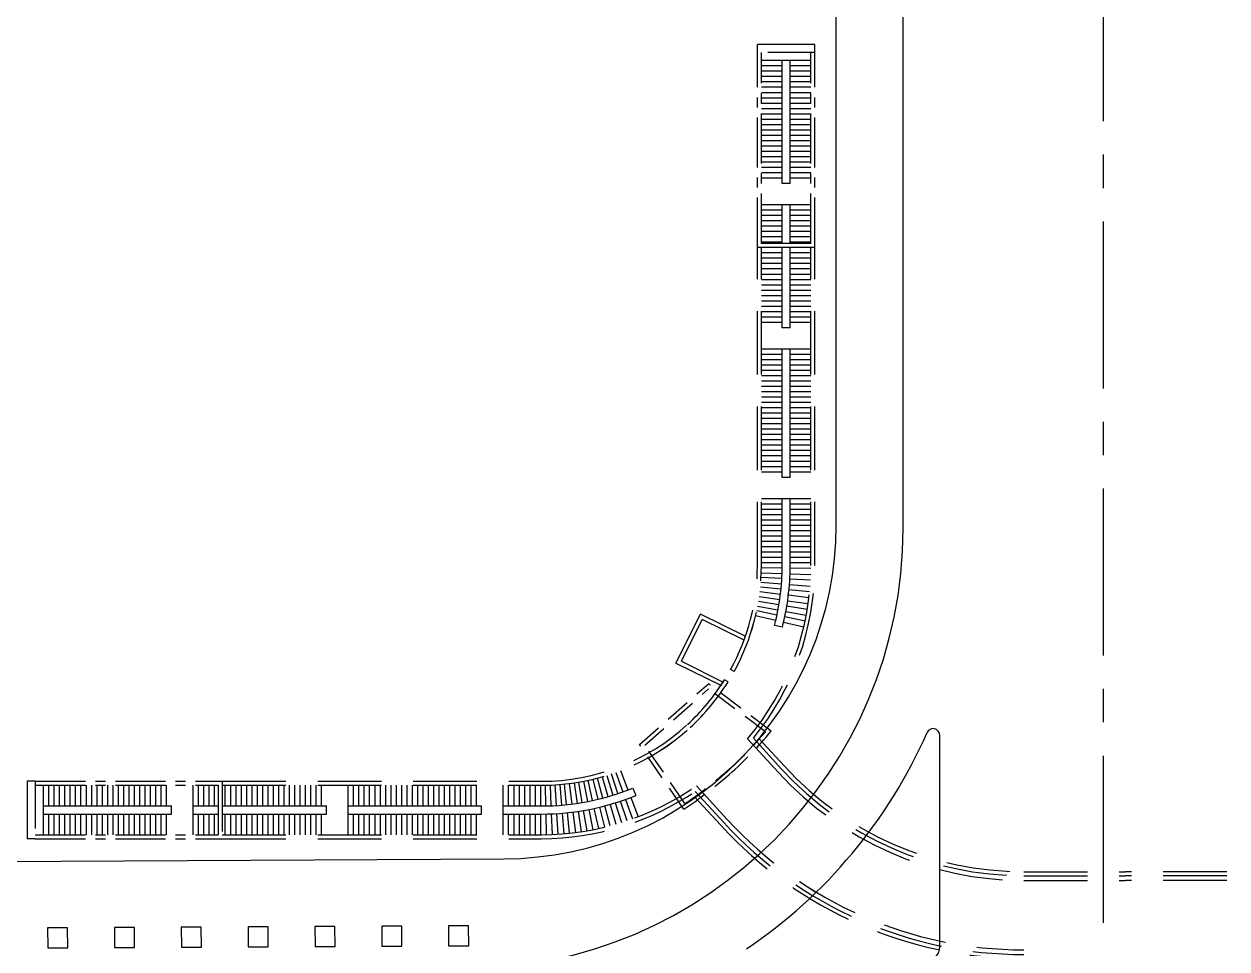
# Model space of a CAD drawing. Extents: x 113363 to 119694, y 18926 to 19620.
# Drawn here: x 119419.2 to 119509.2, y 19311.4 to 19380.6 of the extents above; entities that cross this region are included whole.
import ezdxf

# ---------------------------------------------------------------- set-up
doc = ezdxf.new("R2010")
doc.units = 0
for name, pattern in [('CENTER', [2, 1.25, -0.25, 0.25, -0.25]), ('CONTINOUS', [0]), ('HIDDEN', [9.525, 6.35, -3.175])]:
    doc.linetypes.add(name, pattern=pattern)
for name, color, linetype in [('AXIS', 2, 'Continuous'), ('人行道', 1, 'Continuous'), ('地下通道', 6, 'Continuous'), ('树池绿化', 3, 'Continuous'), ('立道牙', 5, 'Continuous')]:
    doc.layers.add(name, color=color, linetype=linetype)

# ---------------------------------------------------------------- blocks, each defined once
blk = doc.blocks.new('11')
at = {"layer": '树池绿化', "linetype": 'CONTINOUS'}
blk.add_lwpolyline([(0, 0), (1.5, 0), (1.5, 1.5), (0, 1.5)], close=True, dxfattribs=at)

msp = doc.modelspace()

# ---------------------------------------------------------------- linework, layer by layer
at = {"layer": 'AXIS', "color": 211, "linetype": 'CENTER', "ltscale": 10}
msp.add_line((119500, 19293.35), (119500, 19447.338), dxfattribs=at)
at = {"layer": '人行道'}
msp.add_line((119480, 19343.126), (119480, 19447.338), dxfattribs=at)
at = {"layer": '人行道', "ltscale": 10}
msp.add_line((119068.103, 19316.195), (119455.125, 19318.126), dxfattribs=at)
at = {"layer": '人行道'}
msp.add_arc((119455, 19343.126), 25, 270.28596, 0, dxfattribs=at)
at = {"layer": '地下通道', "linetype": 'Continuous', "ltscale": 0.0045}
for p, q in [((119478.402, 19379.087), (119474.102, 19379.087)), ((119474.102, 19378.487), (119474.102, 19379.087)), ((119478.402, 19378.487), (119478.402, 19379.087)), ((119478.102, 19377.887), (119474.402, 19377.887)), ((119475.952, 19377.487), (119474.402, 19377.487)), ((119478.102, 19377.487), (119476.552, 19377.487)), ((119475.952, 19377.087), (119474.402, 19377.087)), ((119475.952, 19376.687), (119474.402, 19376.687)), ((119478.102, 19377.087), (119476.552, 19377.087)), ((119478.102, 19376.687), (119476.552, 19376.687)), ((119475.952, 19376.287), (119474.402, 19376.287)), ((119475.952, 19375.887), (119474.402, 19375.887)), ((119478.102, 19376.287), (119476.552, 19376.287)), ((119478.102, 19375.887), (119476.552, 19375.887)), ((119475.952, 19375.487), (119474.402, 19375.487)), ((119475.952, 19375.087), (119474.402, 19375.087)), ((119478.102, 19375.487), (119476.552, 19375.487)), ((119478.102, 19375.087), (119476.552, 19375.087)), ((119475.952, 19374.687), (119474.402, 19374.687)), ((119475.952, 19374.287), (119474.402, 19374.287)), ((119475.952, 19373.887), (119474.402, 19373.887)), ((119478.102, 19374.687), (119476.552, 19374.687)), ((119478.102, 19374.287), (119476.552, 19374.287)), ((119478.102, 19373.887), (119476.552, 19373.887)), ((119475.952, 19373.487), (119474.402, 19373.487)), ((119475.952, 19373.087), (119474.402, 19373.087)), ((119478.102, 19373.487), (119476.552, 19373.487)), ((119478.102, 19373.087), (119476.552, 19373.087)), ((119475.952, 19372.687), (119474.402, 19372.687)), ((119475.952, 19372.287), (119474.402, 19372.287)), ((119478.102, 19372.687), (119476.552, 19372.687)), ((119478.102, 19372.287), (119476.552, 19372.287)), ((119475.952, 19371.887), (119474.402, 19371.887)), ((119475.952, 19371.487), (119474.402, 19371.487)), ((119478.102, 19371.887), (119476.552, 19371.887)), ((119478.102, 19371.487), (119476.552, 19371.487)), ((119475.952, 19371.087), (119474.402, 19371.087)), ((119475.952, 19370.687), (119474.402, 19370.687)), ((119475.952, 19370.287), (119474.402, 19370.287)), ((119478.102, 19371.087), (119476.552, 19371.087)), ((119478.102, 19370.687), (119476.552, 19370.687)), ((119478.102, 19370.287), (119476.552, 19370.287)), ((119475.952, 19369.887), (119474.402, 19369.887)), ((119475.952, 19369.487), (119474.402, 19369.487)), ((119478.102, 19369.887), (119476.552, 19369.887)), ((119478.102, 19369.487), (119476.552, 19369.487)), ((119475.952, 19369.087), (119474.402, 19369.087)), ((119476.552, 19368.687), (119475.952, 19368.687)), ((119478.102, 19369.087), (119476.552, 19369.087)), ((119478.102, 19367.087), (119474.402, 19367.087)), ((119475.952, 19366.687), (119474.402, 19366.687)), ((119478.102, 19366.687), (119476.552, 19366.687)), ((119475.952, 19366.287), (119474.402, 19366.287)), ((119475.952, 19365.887), (119474.402, 19365.887)), ((119478.102, 19366.287), (119476.552, 19366.287)), ((119478.102, 19365.887), (119476.552, 19365.887)), ((119475.952, 19365.487), (119474.402, 19365.487)), ((119475.952, 19365.087), (119474.402, 19365.087)), ((119478.102, 19365.487), (119476.552, 19365.487)), ((119478.102, 19365.087), (119476.552, 19365.087)), ((119475.952, 19364.687), (119474.402, 19364.687)), ((119475.952, 19364.287), (119474.402, 19364.287)), ((119478.102, 19364.687), (119476.552, 19364.687)), ((119478.102, 19364.287), (119476.552, 19364.287)), ((119420.063, 19323.935), (119419.463, 19323.935)), ((119419.463, 19323.935), (119419.463, 19319.635)), ((119420.663, 19323.635), (119420.663, 19321.485)), ((119421.063, 19323.635), (119421.063, 19322.085)), ((119421.463, 19323.635), (119421.463, 19322.085)), ((119421.863, 19323.635), (119421.863, 19322.085)), ((119422.263, 19323.635), (119422.263, 19322.085)), ((119422.663, 19323.635), (119422.663, 19322.085)), ((119423.063, 19323.635), (119423.063, 19322.085)), ((119423.463, 19323.635), (119423.463, 19322.085)), ((119423.863, 19323.635), (119423.863, 19322.085)), ((119424.263, 19323.635), (119424.263, 19322.085)), ((119424.663, 19323.635), (119424.663, 19322.085)), ((119425.063, 19323.635), (119425.063, 19322.085)), ((119425.463, 19323.635), (119425.463, 19322.085)), ((119425.863, 19323.635), (119425.863, 19322.085)), ((119426.263, 19323.635), (119426.263, 19322.085)), ((119426.663, 19323.635), (119426.663, 19322.085)), ((119427.063, 19323.635), (119427.063, 19322.085)), ((119427.463, 19323.635), (119427.463, 19322.085)), ((119427.863, 19323.635), (119427.863, 19322.085)), ((119428.263, 19323.635), (119428.263, 19322.085)), ((119428.663, 19323.635), (119428.663, 19322.085)), ((119429.063, 19323.635), (119429.063, 19322.085)), ((119429.463, 19323.635), (119429.463, 19322.085)), ((119429.863, 19323.635), (119429.863, 19322.085)), ((119431.863, 19323.635), (119431.863, 19322.085)), ((119432.263, 19323.635), (119432.263, 19322.085)), ((119432.663, 19323.635), (119432.663, 19322.085)), ((119433.063, 19323.635), (119433.063, 19322.085)), ((119433.463, 19323.635), (119433.463, 19322.085)), ((119420.663, 19322.085), (119430.263, 19322.085)), ((119430.263, 19321.485), (119430.263, 19322.085)), ((119431.863, 19322.085), (119433.763, 19322.085)), ((119431.863, 19322.085), (119431.863, 19319.935)), ((119420.663, 19321.485), (119420.663, 19319.935)), ((119420.663, 19321.485), (119430.263, 19321.485)), ((119421.063, 19321.485), (119421.063, 19319.935)), ((119421.463, 19321.485), (119421.463, 19319.935)), ((119421.863, 19321.485), (119421.863, 19319.935)), ((119422.263, 19321.485), (119422.263, 19319.935)), ((119422.663, 19321.485), (119422.663, 19319.935)), ((119423.063, 19321.485), (119423.063, 19319.935)), ((119423.463, 19321.485), (119423.463, 19319.935)), ((119423.863, 19321.485), (119423.863, 19319.935)), ((119424.263, 19321.485), (119424.263, 19319.935)), ((119424.663, 19321.485), (119424.663, 19319.935)), ((119425.063, 19321.485), (119425.063, 19319.935)), ((119425.463, 19321.485), (119425.463, 19319.935)), ((119425.863, 19321.485), (119425.863, 19319.935)), ((119426.263, 19321.485), (119426.263, 19319.935)), ((119426.663, 19321.485), (119426.663, 19319.935)), ((119427.063, 19321.485), (119427.063, 19319.935)), ((119427.463, 19321.485), (119427.463, 19319.935)), ((119427.863, 19321.485), (119427.863, 19319.935)), ((119428.263, 19321.485), (119428.263, 19319.935)), ((119428.663, 19321.485), (119428.663, 19319.935)), ((119429.063, 19321.485), (119429.063, 19319.935)), ((119429.463, 19321.485), (119429.463, 19319.935)), ((119429.863, 19321.485), (119429.863, 19319.935)), ((119429.863, 19321.485), (119429.863, 19319.935)), ((119431.863, 19321.485), (119433.763, 19321.485)), ((119432.263, 19321.485), (119432.263, 19319.935)), ((119432.663, 19321.485), (119432.663, 19319.935)), ((119433.063, 19321.485), (119433.063, 19319.935)), ((119433.463, 19321.485), (119433.463, 19319.935)), ((119420.063, 19319.635), (119419.463, 19319.635))]:
    msp.add_line(p, q, dxfattribs=at)
at = {"layer": '地下通道', "linetype": 'HIDDEN', "ltscale": 0.555}
for p, q in [((119478.402, 19378.487), (119474.102, 19378.487)), ((119420.063, 19323.935), (119420.063, 19319.635))]:
    msp.add_line(p, q, dxfattribs=at)
at = {"layer": '地下通道', "linetype": 'CENTER', "ltscale": 3}
for p, q in [((119474.102, 19363.887), (119474.102, 19378.487)), ((119474.402, 19364.187), (119474.402, 19378.487)), ((119478.102, 19364.187), (119478.102, 19378.487)), ((119478.402, 19363.887), (119478.402, 19378.487)), ((119420.063, 19323.935), (119434.063, 19323.935)), ((119420.063, 19323.635), (119433.763, 19323.635)), ((119433.763, 19323.635), (119433.763, 19319.935)), ((119434.063, 19323.935), (119434.063, 19319.635)), ((119420.063, 19319.935), (119433.763, 19319.935)), ((119420.063, 19319.635), (119434.063, 19319.635))]:
    msp.add_line(p, q, dxfattribs=at)
at = {"layer": '地下通道'}
for p, q in [((119478.102, 19364.187), (119474.402, 19364.187)), ((119478.402, 19363.887), (119474.102, 19363.887))]:
    msp.add_line(p, q, dxfattribs=at)
at = {"layer": '地下通道', "linetype": 'HIDDEN', "ltscale": 0.75}
for p, q in [((119474.102, 19340.09), (119474.102, 19363.887)), ((119474.402, 19340.09), (119474.402, 19363.887)), ((119478.102, 19340.09), (119478.102, 19363.887)), ((119478.402, 19340.09), (119478.402, 19363.887)), ((119468.008, 19332.788), (119469.836, 19336.456)), ((119468.411, 19332.923), (119469.97, 19336.054)), ((119473.235, 19334.762), (119469.836, 19336.456)), ((119473.101, 19334.494), (119469.97, 19336.054)), ((119468.008, 19332.788), (119471.408, 19331.095)), ((119468.411, 19332.923), (119471.541, 19331.363)), ((119472.358, 19332.149), (119472.096, 19332.293)), ((119471.902, 19331.372), (119471.648, 19331.531)), ((119473.366, 19327.111), (119475.676, 19324.591)), ((119473.796, 19327.16), (119475.934, 19324.827)), ((119474.192, 19327.173), (119476.155, 19325.03)), ((119434.063, 19323.935), (119457.947, 19323.935)), ((119434.063, 19323.635), (119457.947, 19323.635)), ((119469.533, 19323.598), (119471.842, 19321.078)), ((119469.4, 19322.781), (119471.363, 19320.639)), ((119469.447, 19323.174), (119471.584, 19320.841)), ((119434.063, 19319.935), (119457.947, 19319.935)), ((119434.063, 19319.635), (119457.947, 19319.635)), ((119494.034, 19317.163), (119501.634, 19317.163)), ((119509.234, 19317.163), (119501.634, 19317.163)), ((119494.034, 19316.863), (119501.634, 19316.863)), ((119494.034, 19316.513), (119501.634, 19316.513)), ((119509.234, 19316.863), (119501.634, 19316.863)), ((119509.234, 19316.513), (119501.634, 19316.513))]:
    msp.add_line(p, q, dxfattribs=at)
at = {"layer": '地下通道', "ltscale": 0.0045}
for p, q in [((119475.952, 19363.487), (119474.402, 19363.487)), ((119475.952, 19363.087), (119474.402, 19363.087)), ((119478.102, 19363.487), (119476.552, 19363.487)), ((119478.102, 19363.087), (119476.552, 19363.087)), ((119475.952, 19362.687), (119474.402, 19362.687)), ((119475.952, 19362.287), (119474.402, 19362.287)), ((119478.102, 19362.687), (119476.552, 19362.687)), ((119478.102, 19362.287), (119476.552, 19362.287)), ((119475.952, 19361.887), (119474.402, 19361.887)), ((119475.952, 19361.487), (119474.402, 19361.487)), ((119478.102, 19361.887), (119476.552, 19361.887)), ((119478.102, 19361.487), (119476.552, 19361.487)), ((119475.952, 19361.087), (119474.402, 19361.087)), ((119475.952, 19360.687), (119474.402, 19360.687)), ((119478.102, 19361.087), (119476.552, 19361.087)), ((119478.102, 19360.687), (119476.552, 19360.687)), ((119475.952, 19360.287), (119474.402, 19360.287)), ((119475.952, 19359.887), (119474.402, 19359.887)), ((119475.952, 19359.487), (119474.402, 19359.487)), ((119478.102, 19360.287), (119476.552, 19360.287)), ((119478.102, 19359.887), (119476.552, 19359.887)), ((119478.102, 19359.487), (119476.552, 19359.487)), ((119475.952, 19359.087), (119474.402, 19359.087)), ((119475.952, 19358.687), (119474.402, 19358.687)), ((119478.102, 19359.087), (119476.552, 19359.087)), ((119478.102, 19358.687), (119476.552, 19358.687)), ((119475.952, 19358.287), (119474.402, 19358.287)), ((119476.552, 19357.887), (119475.952, 19357.887)), ((119478.102, 19358.287), (119476.552, 19358.287)), ((119475.952, 19356.287), (119474.402, 19356.287)), ((119478.102, 19356.287), (119474.402, 19356.287)), ((119475.952, 19355.887), (119474.402, 19355.887)), ((119478.102, 19355.887), (119476.552, 19355.887)), ((119475.952, 19355.487), (119474.402, 19355.487)), ((119475.952, 19355.087), (119474.402, 19355.087)), ((119478.102, 19355.487), (119476.552, 19355.487)), ((119478.102, 19355.087), (119476.552, 19355.087)), ((119475.952, 19354.687), (119474.402, 19354.687)), ((119475.952, 19354.287), (119474.402, 19354.287)), ((119478.102, 19354.687), (119476.552, 19354.687)), ((119478.102, 19354.287), (119476.552, 19354.287)), ((119475.952, 19353.887), (119474.402, 19353.887)), ((119475.952, 19353.487), (119474.402, 19353.487)), ((119478.102, 19353.887), (119476.552, 19353.887)), ((119478.102, 19353.487), (119476.552, 19353.487)), ((119475.952, 19353.087), (119474.402, 19353.087)), ((119475.952, 19352.687), (119474.402, 19352.687)), ((119475.952, 19352.287), (119474.402, 19352.287)), ((119478.102, 19353.087), (119476.552, 19353.087)), ((119478.102, 19352.687), (119476.552, 19352.687)), ((119478.102, 19352.287), (119476.552, 19352.287)), ((119475.952, 19351.887), (119474.402, 19351.887)), ((119475.952, 19351.487), (119474.402, 19351.487)), ((119478.102, 19351.887), (119476.552, 19351.887)), ((119478.102, 19351.487), (119476.552, 19351.487)), ((119475.952, 19351.087), (119474.402, 19351.087)), ((119475.952, 19350.687), (119474.402, 19350.687)), ((119478.102, 19351.087), (119476.552, 19351.087)), ((119478.102, 19350.687), (119476.552, 19350.687)), ((119475.952, 19350.287), (119474.402, 19350.287)), ((119475.952, 19349.887), (119474.402, 19349.887)), ((119478.102, 19350.287), (119476.552, 19350.287)), ((119478.102, 19349.887), (119476.552, 19349.887)), ((119475.952, 19349.487), (119474.402, 19349.487)), ((119475.952, 19349.087), (119474.402, 19349.087)), ((119475.952, 19348.687), (119474.402, 19348.687)), ((119478.102, 19349.487), (119476.552, 19349.487)), ((119478.102, 19349.087), (119476.552, 19349.087)), ((119478.102, 19348.687), (119476.552, 19348.687)), ((119475.952, 19348.287), (119474.402, 19348.287)), ((119475.952, 19347.887), (119474.402, 19347.887)), ((119478.102, 19348.287), (119476.552, 19348.287)), ((119478.102, 19347.887), (119476.552, 19347.887)), ((119475.952, 19347.487), (119474.402, 19347.487)), ((119475.952, 19347.087), (119474.402, 19347.087)), ((119478.102, 19347.487), (119476.552, 19347.487)), ((119478.102, 19347.087), (119476.552, 19347.087)), ((119476.552, 19346.687), (119475.952, 19346.687)), ((119475.952, 19345.087), (119474.402, 19345.087)), ((119478.102, 19345.087), (119474.402, 19345.087)), ((119475.952, 19345.087), (119474.402, 19345.087)), ((119475.952, 19340.09), (119475.952, 19345.087)), ((119476.552, 19340.09), (119476.552, 19345.087)), ((119475.952, 19344.687), (119474.402, 19344.687)), ((119475.952, 19344.287), (119474.402, 19344.287)), ((119478.102, 19344.687), (119476.552, 19344.687)), ((119478.102, 19344.287), (119476.552, 19344.287)), ((119475.952, 19343.887), (119474.402, 19343.887)), ((119475.952, 19343.487), (119474.402, 19343.487)), ((119478.102, 19343.887), (119476.552, 19343.887)), ((119478.102, 19343.487), (119476.552, 19343.487)), ((119475.952, 19343.087), (119474.402, 19343.087)), ((119475.952, 19342.687), (119474.402, 19342.687)), ((119478.102, 19343.087), (119476.552, 19343.087)), ((119478.102, 19342.687), (119476.552, 19342.687)), ((119475.952, 19342.287), (119474.402, 19342.287)), ((119475.952, 19341.887), (119474.402, 19341.887)), ((119475.952, 19341.487), (119474.402, 19341.487)), ((119478.102, 19342.287), (119476.552, 19342.287)), ((119478.102, 19341.887), (119476.552, 19341.887)), ((119478.102, 19341.487), (119476.552, 19341.487)), ((119475.952, 19341.087), (119474.402, 19341.087)), ((119475.952, 19340.687), (119474.402, 19340.687)), ((119478.102, 19341.087), (119476.552, 19341.087)), ((119478.102, 19340.687), (119476.552, 19340.687)), ((119475.951, 19339.89), (119474.401, 19339.907)), ((119475.952, 19340.287), (119474.402, 19340.287)), ((119478.1, 19339.866), (119476.55, 19339.884)), ((119478.102, 19340.287), (119476.552, 19340.287)), ((119474.353, 19338.83), (119475.899, 19338.711)), ((119475.925, 19339.104), (119474.377, 19339.189)), ((119474.393, 19339.548), (119475.942, 19339.497)), ((119478.071, 19338.986), (119476.524, 19339.071)), ((119476.542, 19339.477), (119478.091, 19339.426)), ((119475.821, 19337.928), (119474.283, 19338.114)), ((119475.864, 19338.319), (119474.322, 19338.472)), ((119477.956, 19337.67), (119476.417, 19337.856)), ((119478.004, 19338.108), (119476.461, 19338.26)), ((119476.497, 19338.665), (119478.042, 19338.547)), ((119474.118, 19337.048), (119475.641, 19336.762)), ((119475.71, 19337.149), (119474.181, 19337.403)), ((119474.235, 19337.758), (119475.77, 19337.538)), ((119477.831, 19336.798), (119476.302, 19337.051)), ((119476.364, 19337.453), (119477.898, 19337.233)), ((119473.97, 19336.345), (119475.479, 19335.992)), ((119475.564, 19336.376), (119474.048, 19336.696)), ((119477.668, 19335.933), (119476.151, 19336.252)), ((119476.231, 19336.651), (119477.754, 19336.365)), ((119475.966, 19335.461), (119475.385, 19335.61)), ((119476.063, 19335.855), (119477.573, 19335.503)), ((119462.83, 19324.377), (119463.291, 19322.897)), ((119463.665, 19323.017), (119463.173, 19324.487)), ((119463.512, 19324.605), (119464.037, 19323.146)), ((119463.849, 19324.73), (119464.405, 19323.284)), ((119434.263, 19323.635), (119434.263, 19322.085)), ((119434.663, 19323.635), (119434.663, 19322.085)), ((119435.063, 19323.635), (119435.063, 19322.085)), ((119435.463, 19323.635), (119435.463, 19322.085)), ((119435.863, 19323.635), (119435.863, 19322.085)), ((119436.263, 19323.635), (119436.263, 19322.085)), ((119436.663, 19323.635), (119436.663, 19322.085)), ((119437.063, 19323.635), (119437.063, 19322.085)), ((119437.463, 19323.635), (119437.463, 19322.085)), ((119437.863, 19323.635), (119437.863, 19322.085)), ((119438.263, 19323.635), (119438.263, 19322.085)), ((119438.663, 19323.635), (119438.663, 19322.085)), ((119439.063, 19323.635), (119439.063, 19322.085)), ((119439.463, 19323.635), (119439.463, 19322.085)), ((119439.863, 19323.635), (119439.863, 19322.085)), ((119440.263, 19323.635), (119440.263, 19322.085)), ((119440.663, 19323.635), (119440.663, 19322.085)), ((119441.063, 19323.635), (119441.063, 19322.085)), ((119441.463, 19323.635), (119441.463, 19322.085)), ((119443.463, 19323.635), (119443.463, 19322.085)), ((119443.463, 19323.635), (119443.463, 19321.485)), ((119443.463, 19323.635), (119443.463, 19322.085)), ((119443.863, 19323.635), (119443.863, 19322.085)), ((119444.263, 19323.635), (119444.263, 19322.085)), ((119444.663, 19323.635), (119444.663, 19322.085)), ((119445.063, 19323.635), (119445.063, 19322.085)), ((119445.463, 19323.635), (119445.463, 19322.085)), ((119445.863, 19323.635), (119445.863, 19322.085)), ((119446.263, 19323.635), (119446.263, 19322.085)), ((119446.663, 19323.635), (119446.663, 19322.085)), ((119447.063, 19323.635), (119447.063, 19322.085)), ((119447.463, 19323.635), (119447.463, 19322.085)), ((119447.863, 19323.635), (119447.863, 19322.085)), ((119448.263, 19323.635), (119448.263, 19322.085)), ((119448.663, 19323.635), (119448.663, 19322.085)), ((119449.063, 19323.635), (119449.063, 19322.085)), ((119449.463, 19323.635), (119449.463, 19322.085)), ((119449.863, 19323.635), (119449.863, 19322.085)), ((119450.263, 19323.635), (119450.263, 19322.085)), ((119450.663, 19323.635), (119450.663, 19322.085)), ((119451.063, 19323.635), (119451.063, 19322.085)), ((119451.463, 19323.635), (119451.463, 19322.085)), ((119451.863, 19323.635), (119451.863, 19322.085)), ((119452.263, 19323.635), (119452.263, 19322.085)), ((119452.663, 19323.635), (119452.663, 19322.085)), ((119453.063, 19323.635), (119453.063, 19322.085)), ((119455.063, 19323.635), (119455.063, 19322.085)), ((119455.063, 19323.635), (119455.063, 19322.085)), ((119455.063, 19323.635), (119455.063, 19321.485)), ((119455.063, 19323.635), (119455.063, 19322.085)), ((119455.463, 19323.635), (119455.463, 19322.085)), ((119455.863, 19323.635), (119455.863, 19322.085)), ((119456.263, 19323.635), (119456.263, 19322.085)), ((119456.663, 19323.635), (119456.663, 19322.085)), ((119457.063, 19323.635), (119457.063, 19322.085)), ((119457.463, 19323.635), (119457.463, 19322.085)), ((119457.863, 19323.635), (119457.863, 19322.085)), ((119458.231, 19323.638), (119458.257, 19322.088)), ((119458.59, 19323.648), (119458.651, 19322.099)), ((119458.949, 19323.666), (119459.044, 19322.119)), ((119459.308, 19323.692), (119459.436, 19322.147)), ((119459.828, 19322.184), (119459.666, 19323.725)), ((119460.023, 19323.767), (119460.219, 19322.229)), ((119460.379, 19323.816), (119460.608, 19322.283)), ((119460.997, 19322.345), (119460.734, 19323.873)), ((119461.088, 19323.938), (119461.384, 19322.416)), ((119461.769, 19322.496), (119461.44, 19324.01)), ((119461.791, 19324.091), (119462.153, 19322.583)), ((119462.534, 19322.68), (119462.139, 19324.178)), ((119462.486, 19324.274), (119462.914, 19322.784)), ((119464.24, 19322.582), (119464.764, 19321.123)), ((119464.621, 19322.724), (119465.177, 19321.277)), ((119464.777, 19323.431), (119464.992, 19322.871)), ((119434.063, 19322.085), (119441.863, 19322.085)), ((119441.863, 19321.485), (119441.863, 19322.085)), ((119443.463, 19322.085), (119453.463, 19322.085)), ((119453.463, 19321.485), (119453.463, 19322.085)), ((119455.063, 19322.085), (119457.863, 19322.085)), ((119460.697, 19321.69), (119460.926, 19320.157)), ((119461.361, 19320.227), (119461.098, 19321.754)), ((119461.498, 19321.827), (119461.794, 19320.306)), ((119462.226, 19320.395), (119461.897, 19321.909)), ((119462.293, 19322), (119462.655, 19320.493)), ((119463.082, 19320.6), (119462.687, 19322.099)), ((119463.079, 19322.207), (119463.507, 19320.717)), ((119463.469, 19322.324), (119463.929, 19320.843)), ((119464.348, 19320.979), (119463.856, 19322.449)), ((119434.063, 19321.485), (119441.863, 19321.485)), ((119434.263, 19321.485), (119434.263, 19319.935)), ((119434.663, 19321.485), (119434.663, 19319.935)), ((119435.063, 19321.485), (119435.063, 19319.935)), ((119435.463, 19321.485), (119435.463, 19319.935)), ((119435.863, 19321.485), (119435.863, 19319.935)), ((119436.263, 19321.485), (119436.263, 19319.935)), ((119436.663, 19321.485), (119436.663, 19319.935)), ((119437.063, 19321.485), (119437.063, 19319.935)), ((119437.463, 19321.485), (119437.463, 19319.935)), ((119437.863, 19321.485), (119437.863, 19319.935)), ((119438.263, 19321.485), (119438.263, 19319.935)), ((119438.663, 19321.485), (119438.663, 19319.935)), ((119439.063, 19321.485), (119439.063, 19319.935)), ((119439.463, 19321.485), (119439.463, 19319.935)), ((119439.863, 19321.485), (119439.863, 19319.935)), ((119440.263, 19321.485), (119440.263, 19319.935)), ((119440.663, 19321.485), (119440.663, 19319.935)), ((119441.063, 19321.485), (119441.063, 19319.935)), ((119441.463, 19321.485), (119441.463, 19319.935)), ((119441.463, 19321.485), (119441.463, 19319.935)), ((119443.463, 19321.485), (119453.463, 19321.485)), ((119443.463, 19321.485), (119443.463, 19319.935)), ((119443.863, 19321.485), (119443.863, 19319.935)), ((119444.263, 19321.485), (119444.263, 19319.935)), ((119444.663, 19321.485), (119444.663, 19319.935)), ((119445.063, 19321.485), (119445.063, 19319.935)), ((119445.463, 19321.485), (119445.463, 19319.935)), ((119445.863, 19321.485), (119445.863, 19319.935)), ((119446.263, 19321.485), (119446.263, 19319.935)), ((119446.663, 19321.485), (119446.663, 19319.935)), ((119447.063, 19321.485), (119447.063, 19319.935)), ((119447.463, 19321.485), (119447.463, 19319.935)), ((119447.863, 19321.485), (119447.863, 19319.935)), ((119448.263, 19321.485), (119448.263, 19319.935)), ((119448.663, 19321.485), (119448.663, 19319.935)), ((119449.063, 19321.485), (119449.063, 19319.935)), ((119449.463, 19321.485), (119449.463, 19319.935)), ((119449.863, 19321.485), (119449.863, 19319.935)), ((119450.263, 19321.485), (119450.263, 19319.935)), ((119450.663, 19321.485), (119450.663, 19319.935)), ((119451.063, 19321.485), (119451.063, 19319.935)), ((119451.463, 19321.485), (119451.463, 19319.935)), ((119451.863, 19321.485), (119451.863, 19319.935)), ((119452.263, 19321.485), (119452.263, 19319.935)), ((119452.663, 19321.485), (119452.663, 19319.935)), ((119453.063, 19321.485), (119453.063, 19319.935)), ((119453.063, 19321.485), (119453.063, 19319.935)), ((119455.063, 19321.485), (119455.063, 19319.935)), ((119455.063, 19321.485), (119457.863, 19321.485)), ((119455.463, 19321.485), (119455.463, 19319.935)), ((119455.863, 19321.485), (119455.863, 19319.935)), ((119456.263, 19321.485), (119456.263, 19319.935)), ((119456.663, 19321.485), (119456.663, 19319.935)), ((119457.063, 19321.485), (119457.063, 19319.935)), ((119457.463, 19321.485), (119457.463, 19319.935)), ((119457.863, 19321.485), (119457.863, 19319.935)), ((119458.268, 19321.488), (119458.295, 19319.938)), ((119458.674, 19321.499), (119458.735, 19319.951)), ((119459.08, 19321.52), (119459.175, 19319.973)), ((119459.486, 19321.549), (119459.614, 19320.004)), ((119460.052, 19320.046), (119459.891, 19321.587)), ((119460.294, 19321.634), (119460.49, 19320.096))]:
    msp.add_line(p, q, dxfattribs=at)
at = {"layer": '地下通道', "linetype": 'HIDDEN', "ltscale": 0.3}
for p, q in [((119465.284, 19326.679), (119470.43, 19331.241)), ((119465.681, 19326.631), (119470.446, 19330.854)), ((119475.136, 19327.697), (119470.43, 19331.241)), ((119474.705, 19327.646), (119470.446, 19330.854)), ((119468.604, 19321.846), (119465.284, 19326.679)), ((119468.682, 19322.262), (119465.681, 19326.631))]:
    msp.add_line(p, q, dxfattribs=at)
at = {"layer": '地下通道', "linetype": 'Continuous', "ltscale": 0.0045}
for points in [[(119474.102, 19378.487), (119474.102, 19379.087)], [(119478.402, 19379.087), (119474.102, 19379.087)], [(119478.402, 19378.487), (119478.402, 19379.087)], [(119478.102, 19377.887), (119474.402, 19377.887)], [(119475.952, 19377.487), (119474.402, 19377.487)], [(119475.952, 19368.687), (119475.952, 19377.887)], [(119475.952, 19368.687), (119475.952, 19377.887)], [(119476.552, 19368.687), (119476.552, 19377.887)], [(119476.552, 19368.687), (119476.552, 19377.887)], [(119478.102, 19377.487), (119476.552, 19377.487)], [(119475.952, 19377.087), (119474.402, 19377.087)], [(119475.952, 19376.687), (119474.402, 19376.687)], [(119478.102, 19377.087), (119476.552, 19377.087)], [(119478.102, 19376.687), (119476.552, 19376.687)], [(119475.952, 19376.287), (119474.402, 19376.287)], [(119475.952, 19375.887), (119474.402, 19375.887)], [(119478.102, 19376.287), (119476.552, 19376.287)], [(119478.102, 19375.887), (119476.552, 19375.887)], [(119475.952, 19375.487), (119474.402, 19375.487)], [(119475.952, 19375.087), (119474.402, 19375.087)], [(119478.102, 19375.487), (119476.552, 19375.487)], [(119478.102, 19375.087), (119476.552, 19375.087)], [(119475.952, 19374.687), (119474.402, 19374.687)], [(119475.952, 19374.287), (119474.402, 19374.287)], [(119475.952, 19373.887), (119474.402, 19373.887)], [(119478.102, 19374.687), (119476.552, 19374.687)], [(119478.102, 19374.287), (119476.552, 19374.287)], [(119478.102, 19373.887), (119476.552, 19373.887)], [(119475.952, 19373.487), (119474.402, 19373.487)], [(119475.952, 19373.087), (119474.402, 19373.087)], [(119478.102, 19373.487), (119476.552, 19373.487)], [(119478.102, 19373.087), (119476.552, 19373.087)], [(119475.952, 19372.687), (119474.402, 19372.687)], [(119475.952, 19372.287), (119474.402, 19372.287)], [(119478.102, 19372.687), (119476.552, 19372.687)], [(119478.102, 19372.287), (119476.552, 19372.287)], [(119475.952, 19371.887), (119474.402, 19371.887)], [(119475.952, 19371.487), (119474.402, 19371.487)], [(119478.102, 19371.887), (119476.552, 19371.887)], [(119478.102, 19371.487), (119476.552, 19371.487)], [(119475.952, 19371.087), (119474.402, 19371.087)], [(119475.952, 19370.687), (119474.402, 19370.687)], [(119475.952, 19370.287), (119474.402, 19370.287)], [(119478.102, 19371.087), (119476.552, 19371.087)], [(119478.102, 19370.687), (119476.552, 19370.687)], [(119478.102, 19370.287), (119476.552, 19370.287)], [(119475.952, 19369.887), (119474.402, 19369.887)], [(119475.952, 19369.487), (119474.402, 19369.487)], [(119478.102, 19369.887), (119476.552, 19369.887)], [(119478.102, 19369.487), (119476.552, 19369.487)], [(119475.952, 19369.087), (119474.402, 19369.087)], [(119476.552, 19368.687), (119475.952, 19368.687)], [(119478.102, 19369.087), (119476.552, 19369.087)], [(119478.102, 19367.087), (119474.402, 19367.087)], [(119475.952, 19366.687), (119474.402, 19366.687)], [(119475.952, 19364.187), (119475.952, 19367.087)], [(119475.952, 19364.187), (119475.952, 19367.087)], [(119476.552, 19364.187), (119476.552, 19367.087)], [(119476.552, 19364.187), (119476.552, 19367.087)], [(119478.102, 19366.687), (119476.552, 19366.687)], [(119475.952, 19366.287), (119474.402, 19366.287)], [(119475.952, 19365.887), (119474.402, 19365.887)], [(119478.102, 19366.287), (119476.552, 19366.287)], [(119478.102, 19365.887), (119476.552, 19365.887)], [(119475.952, 19365.487), (119474.402, 19365.487)], [(119475.952, 19365.087), (119474.402, 19365.087)], [(119478.102, 19365.487), (119476.552, 19365.487)], [(119478.102, 19365.087), (119476.552, 19365.087)], [(119475.952, 19364.687), (119474.402, 19364.687)], [(119475.952, 19364.287), (119474.402, 19364.287)], [(119478.102, 19364.687), (119476.552, 19364.687)], [(119478.102, 19364.287), (119476.552, 19364.287)], [(119419.463, 19323.935), (119419.463, 19319.635)], [(119420.063, 19323.935), (119419.463, 19323.935)], [(119420.663, 19323.635), (119420.663, 19321.485)], [(119421.063, 19323.635), (119421.063, 19322.085)], [(119421.463, 19323.635), (119421.463, 19322.085)], [(119421.863, 19323.635), (119421.863, 19322.085)], [(119422.263, 19323.635), (119422.263, 19322.085)], [(119422.663, 19323.635), (119422.663, 19322.085)], [(119423.063, 19323.635), (119423.063, 19322.085)], [(119423.463, 19323.635), (119423.463, 19322.085)], [(119423.863, 19323.635), (119423.863, 19322.085)], [(119424.263, 19323.635), (119424.263, 19322.085)], [(119424.663, 19323.635), (119424.663, 19322.085)], [(119425.063, 19323.635), (119425.063, 19322.085)], [(119425.463, 19323.635), (119425.463, 19322.085)], [(119425.863, 19323.635), (119425.863, 19322.085)], [(119426.263, 19323.635), (119426.263, 19322.085)], [(119426.663, 19323.635), (119426.663, 19322.085)], [(119427.063, 19323.635), (119427.063, 19322.085)], [(119427.463, 19323.635), (119427.463, 19322.085)], [(119427.863, 19323.635), (119427.863, 19322.085)], [(119428.263, 19323.635), (119428.263, 19322.085)], [(119428.663, 19323.635), (119428.663, 19322.085)], [(119429.063, 19323.635), (119429.063, 19322.085)], [(119429.463, 19323.635), (119429.463, 19322.085)], [(119429.863, 19323.635), (119429.863, 19322.085)], [(119431.863, 19323.635), (119431.863, 19322.085)], [(119432.263, 19323.635), (119432.263, 19322.085)], [(119432.663, 19323.635), (119432.663, 19322.085)], [(119433.063, 19323.635), (119433.063, 19322.085)], [(119433.463, 19323.635), (119433.463, 19322.085)], [(119420.663, 19322.085), (119430.263, 19322.085)], [(119430.263, 19321.485), (119430.263, 19322.085)], [(119431.863, 19322.085), (119431.863, 19319.935)], [(119431.863, 19322.085), (119433.763, 19322.085)], [(119420.663, 19321.485), (119430.263, 19321.485)], [(119420.663, 19321.485), (119420.663, 19319.935)], [(119421.063, 19321.485), (119421.063, 19319.935)], [(119421.463, 19321.485), (119421.463, 19319.935)], [(119421.863, 19321.485), (119421.863, 19319.935)], [(119422.263, 19321.485), (119422.263, 19319.935)], [(119422.663, 19321.485), (119422.663, 19319.935)], [(119423.063, 19321.485), (119423.063, 19319.935)], [(119423.463, 19321.485), (119423.463, 19319.935)], [(119423.863, 19321.485), (119423.863, 19319.935)], [(119424.263, 19321.485), (119424.263, 19319.935)], [(119424.663, 19321.485), (119424.663, 19319.935)], [(119425.063, 19321.485), (119425.063, 19319.935)], [(119425.463, 19321.485), (119425.463, 19319.935)], [(119425.863, 19321.485), (119425.863, 19319.935)], [(119426.263, 19321.485), (119426.263, 19319.935)], [(119426.663, 19321.485), (119426.663, 19319.935)], [(119427.063, 19321.485), (119427.063, 19319.935)], [(119427.463, 19321.485), (119427.463, 19319.935)], [(119427.863, 19321.485), (119427.863, 19319.935)], [(119428.263, 19321.485), (119428.263, 19319.935)], [(119428.663, 19321.485), (119428.663, 19319.935)], [(119429.063, 19321.485), (119429.063, 19319.935)], [(119429.463, 19321.485), (119429.463, 19319.935)], [(119429.863, 19321.485), (119429.863, 19319.935)], [(119429.863, 19321.485), (119429.863, 19319.935)], [(119431.863, 19321.485), (119433.763, 19321.485)], [(119432.263, 19321.485), (119432.263, 19319.935)], [(119432.663, 19321.485), (119432.663, 19319.935)], [(119433.063, 19321.485), (119433.063, 19319.935)], [(119433.463, 19321.485), (119433.463, 19319.935)], [(119420.063, 19319.635), (119419.463, 19319.635)]]:
    msp.add_lwpolyline(points, dxfattribs=at)
at = {"layer": '地下通道', "linetype": 'CENTER', "ltscale": 3}
for points in [[(119474.102, 19363.887), (119474.102, 19378.487)], [(119474.402, 19364.187), (119474.402, 19378.487)], [(119478.102, 19364.187), (119478.102, 19378.487)], [(119478.402, 19363.887), (119478.402, 19378.487)], [(119420.063, 19323.935), (119434.063, 19323.935)], [(119420.063, 19323.635), (119433.763, 19323.635)], [(119433.763, 19323.635), (119433.763, 19319.935)], [(119434.063, 19323.935), (119434.063, 19319.635)], [(119420.063, 19319.935), (119433.763, 19319.935)], [(119420.063, 19319.635), (119434.063, 19319.635)]]:
    msp.add_lwpolyline(points, dxfattribs=at)
at = {"layer": '地下通道', "linetype": 'HIDDEN', "ltscale": 0.555}
for points in [[(119478.402, 19378.487), (119474.102, 19378.487)], [(119420.063, 19323.935), (119420.063, 19319.635)]]:
    msp.add_lwpolyline(points, dxfattribs=at)
at = {"layer": '地下通道'}
for points in [[(119478.102, 19364.187), (119474.402, 19364.187)], [(119478.402, 19363.887), (119474.102, 19363.887)]]:
    msp.add_lwpolyline(points, dxfattribs=at)
at = {"layer": '地下通道', "linetype": 'HIDDEN', "ltscale": 0.75}
for points in [[(119474.102, 19340.09), (119474.102, 19363.887)], [(119474.402, 19340.09), (119474.402, 19363.887)], [(119478.102, 19340.09), (119478.102, 19363.887)], [(119478.402, 19340.09), (119478.402, 19363.887)], [(119468.008, 19332.788), (119469.836, 19336.456)], [(119468.411, 19332.923), (119469.97, 19336.054)], [(119473.235, 19334.762), (119469.836, 19336.456)], [(119473.101, 19334.494), (119469.97, 19336.054)], [(119468.008, 19332.788), (119471.408, 19331.095)], [(119468.411, 19332.923), (119471.541, 19331.363)], [(119472.358, 19332.149), (119472.096, 19332.293)], [(119471.902, 19331.372), (119471.648, 19331.531)], [(119473.366, 19327.111), (119475.676, 19324.591)], [(119473.796, 19327.16), (119475.934, 19324.827)], [(119474.192, 19327.173), (119476.155, 19325.03)], [(119434.063, 19323.935), (119457.947, 19323.935)], [(119434.063, 19323.635), (119457.947, 19323.635)], [(119469.533, 19323.598), (119471.842, 19321.078)], [(119469.4, 19322.781), (119471.363, 19320.639)], [(119469.447, 19323.174), (119471.584, 19320.841)], [(119434.063, 19319.935), (119457.947, 19319.935)], [(119434.063, 19319.635), (119457.947, 19319.635)], [(119494.034, 19317.163), (119501.634, 19317.163)], [(119509.234, 19317.163), (119501.634, 19317.163)], [(119494.034, 19316.863), (119501.634, 19316.863)], [(119494.034, 19316.513), (119501.634, 19316.513)], [(119509.234, 19316.863), (119501.634, 19316.863)], [(119509.234, 19316.513), (119501.634, 19316.513)]]:
    msp.add_lwpolyline(points, dxfattribs=at)
at = {"layer": '地下通道', "ltscale": 0.0045}
for points in [[(119475.952, 19363.487), (119474.402, 19363.487)], [(119475.952, 19363.087), (119474.402, 19363.087)], [(119475.952, 19357.887), (119475.952, 19363.887)], [(119475.952, 19357.887), (119475.952, 19363.887)], [(119476.552, 19357.887), (119476.552, 19363.887)], [(119476.552, 19357.887), (119476.552, 19363.887)], [(119478.102, 19363.487), (119476.552, 19363.487)], [(119478.102, 19363.087), (119476.552, 19363.087)], [(119475.952, 19362.687), (119474.402, 19362.687)], [(119475.952, 19362.287), (119474.402, 19362.287)], [(119478.102, 19362.687), (119476.552, 19362.687)], [(119478.102, 19362.287), (119476.552, 19362.287)], [(119475.952, 19361.887), (119474.402, 19361.887)], [(119475.952, 19361.487), (119474.402, 19361.487)], [(119478.102, 19361.887), (119476.552, 19361.887)], [(119478.102, 19361.487), (119476.552, 19361.487)], [(119475.952, 19361.087), (119474.402, 19361.087)], [(119475.952, 19360.687), (119474.402, 19360.687)], [(119478.102, 19361.087), (119476.552, 19361.087)], [(119478.102, 19360.687), (119476.552, 19360.687)], [(119475.952, 19360.287), (119474.402, 19360.287)], [(119475.952, 19359.887), (119474.402, 19359.887)], [(119475.952, 19359.487), (119474.402, 19359.487)], [(119478.102, 19360.287), (119476.552, 19360.287)], [(119478.102, 19359.887), (119476.552, 19359.887)], [(119478.102, 19359.487), (119476.552, 19359.487)], [(119475.952, 19359.087), (119474.402, 19359.087)], [(119475.952, 19358.687), (119474.402, 19358.687)], [(119478.102, 19359.087), (119476.552, 19359.087)], [(119478.102, 19358.687), (119476.552, 19358.687)], [(119475.952, 19358.287), (119474.402, 19358.287)], [(119476.552, 19357.887), (119475.952, 19357.887)], [(119478.102, 19358.287), (119476.552, 19358.287)], [(119478.102, 19356.287), (119474.402, 19356.287)], [(119475.952, 19356.287), (119474.402, 19356.287)], [(119475.952, 19355.887), (119474.402, 19355.887)], [(119475.952, 19346.687), (119475.952, 19356.287)], [(119475.952, 19346.687), (119475.952, 19356.287)], [(119476.552, 19346.687), (119476.552, 19356.287)], [(119476.552, 19346.687), (119476.552, 19356.287)], [(119478.102, 19355.887), (119476.552, 19355.887)], [(119475.952, 19355.487), (119474.402, 19355.487)], [(119475.952, 19355.087), (119474.402, 19355.087)], [(119478.102, 19355.487), (119476.552, 19355.487)], [(119478.102, 19355.087), (119476.552, 19355.087)], [(119475.952, 19354.687), (119474.402, 19354.687)], [(119475.952, 19354.287), (119474.402, 19354.287)], [(119478.102, 19354.687), (119476.552, 19354.687)], [(119478.102, 19354.287), (119476.552, 19354.287)], [(119475.952, 19353.887), (119474.402, 19353.887)], [(119475.952, 19353.487), (119474.402, 19353.487)], [(119478.102, 19353.887), (119476.552, 19353.887)], [(119478.102, 19353.487), (119476.552, 19353.487)], [(119475.952, 19353.087), (119474.402, 19353.087)], [(119475.952, 19352.687), (119474.402, 19352.687)], [(119475.952, 19352.287), (119474.402, 19352.287)], [(119478.102, 19353.087), (119476.552, 19353.087)], [(119478.102, 19352.687), (119476.552, 19352.687)], [(119478.102, 19352.287), (119476.552, 19352.287)], [(119475.952, 19351.887), (119474.402, 19351.887)], [(119475.952, 19351.487), (119474.402, 19351.487)], [(119478.102, 19351.887), (119476.552, 19351.887)], [(119478.102, 19351.487), (119476.552, 19351.487)], [(119475.952, 19351.087), (119474.402, 19351.087)], [(119475.952, 19350.687), (119474.402, 19350.687)], [(119478.102, 19351.087), (119476.552, 19351.087)], [(119478.102, 19350.687), (119476.552, 19350.687)], [(119475.952, 19350.287), (119474.402, 19350.287)], [(119475.952, 19349.887), (119474.402, 19349.887)], [(119478.102, 19350.287), (119476.552, 19350.287)], [(119478.102, 19349.887), (119476.552, 19349.887)], [(119475.952, 19349.487), (119474.402, 19349.487)], [(119475.952, 19349.087), (119474.402, 19349.087)], [(119475.952, 19348.687), (119474.402, 19348.687)], [(119478.102, 19349.487), (119476.552, 19349.487)], [(119478.102, 19349.087), (119476.552, 19349.087)], [(119478.102, 19348.687), (119476.552, 19348.687)], [(119475.952, 19348.287), (119474.402, 19348.287)], [(119475.952, 19347.887), (119474.402, 19347.887)], [(119478.102, 19348.287), (119476.552, 19348.287)], [(119478.102, 19347.887), (119476.552, 19347.887)], [(119475.952, 19347.487), (119474.402, 19347.487)], [(119475.952, 19347.087), (119474.402, 19347.087)], [(119478.102, 19347.487), (119476.552, 19347.487)], [(119478.102, 19347.087), (119476.552, 19347.087)], [(119476.552, 19346.687), (119475.952, 19346.687)], [(119475.952, 19345.087), (119474.402, 19345.087)], [(119478.102, 19345.087), (119474.402, 19345.087)], [(119475.952, 19345.087), (119474.402, 19345.087)], [(119475.952, 19340.09), (119475.952, 19345.087)], [(119476.552, 19340.09), (119476.552, 19345.087)], [(119475.952, 19344.687), (119474.402, 19344.687)], [(119475.952, 19344.287), (119474.402, 19344.287)], [(119478.102, 19344.687), (119476.552, 19344.687)], [(119478.102, 19344.287), (119476.552, 19344.287)], [(119475.952, 19343.887), (119474.402, 19343.887)], [(119475.952, 19343.487), (119474.402, 19343.487)], [(119478.102, 19343.887), (119476.552, 19343.887)], [(119478.102, 19343.487), (119476.552, 19343.487)], [(119475.952, 19343.087), (119474.402, 19343.087)], [(119475.952, 19342.687), (119474.402, 19342.687)], [(119478.102, 19343.087), (119476.552, 19343.087)], [(119478.102, 19342.687), (119476.552, 19342.687)], [(119475.952, 19342.287), (119474.402, 19342.287)], [(119475.952, 19341.887), (119474.402, 19341.887)], [(119475.952, 19341.487), (119474.402, 19341.487)], [(119478.102, 19342.287), (119476.552, 19342.287)], [(119478.102, 19341.887), (119476.552, 19341.887)], [(119478.102, 19341.487), (119476.552, 19341.487)], [(119475.952, 19341.087), (119474.402, 19341.087)], [(119475.952, 19340.687), (119474.402, 19340.687)], [(119478.102, 19341.087), (119476.552, 19341.087)], [(119478.102, 19340.687), (119476.552, 19340.687)], [(119475.951, 19339.89), (119474.401, 19339.907)], [(119475.952, 19340.287), (119474.402, 19340.287)], [(119478.1, 19339.866), (119476.55, 19339.884)], [(119478.102, 19340.287), (119476.552, 19340.287)], [(119474.353, 19338.83), (119475.899, 19338.711)], [(119475.925, 19339.104), (119474.377, 19339.189)], [(119474.393, 19339.548), (119475.942, 19339.497)], [(119478.071, 19338.986), (119476.524, 19339.071)], [(119476.542, 19339.477), (119478.091, 19339.426)], [(119475.821, 19337.928), (119474.283, 19338.114)], [(119475.864, 19338.319), (119474.322, 19338.472)], [(119477.956, 19337.67), (119476.417, 19337.856)], [(119478.004, 19338.108), (119476.461, 19338.26)], [(119476.497, 19338.665), (119478.042, 19338.547)], [(119474.118, 19337.048), (119475.641, 19336.762)], [(119475.71, 19337.149), (119474.181, 19337.403)], [(119474.235, 19337.758), (119475.77, 19337.538)], [(119477.831, 19336.798), (119476.302, 19337.051)], [(119476.364, 19337.453), (119477.898, 19337.233)], [(119473.97, 19336.345), (119475.479, 19335.992)], [(119475.564, 19336.376), (119474.048, 19336.696)], [(119477.668, 19335.933), (119476.151, 19336.252)], [(119476.231, 19336.651), (119477.754, 19336.365)], [(119475.966, 19335.461), (119475.385, 19335.61)], [(119476.063, 19335.855), (119477.573, 19335.503)], [(119462.83, 19324.377), (119463.291, 19322.897)], [(119463.665, 19323.017), (119463.173, 19324.487)], [(119463.512, 19324.605), (119464.037, 19323.146)], [(119463.849, 19324.73), (119464.405, 19323.284)], [(119434.263, 19323.635), (119434.263, 19322.085)], [(119434.663, 19323.635), (119434.663, 19322.085)], [(119435.063, 19323.635), (119435.063, 19322.085)], [(119435.463, 19323.635), (119435.463, 19322.085)], [(119435.863, 19323.635), (119435.863, 19322.085)], [(119436.263, 19323.635), (119436.263, 19322.085)], [(119436.663, 19323.635), (119436.663, 19322.085)], [(119437.063, 19323.635), (119437.063, 19322.085)], [(119437.463, 19323.635), (119437.463, 19322.085)], [(119437.863, 19323.635), (119437.863, 19322.085)], [(119438.263, 19323.635), (119438.263, 19322.085)], [(119438.663, 19323.635), (119438.663, 19322.085)], [(119439.063, 19323.635), (119439.063, 19322.085)], [(119439.463, 19323.635), (119439.463, 19322.085)], [(119439.863, 19323.635), (119439.863, 19322.085)], [(119440.263, 19323.635), (119440.263, 19322.085)], [(119440.663, 19323.635), (119440.663, 19322.085)], [(119441.063, 19323.635), (119441.063, 19322.085)], [(119441.463, 19323.635), (119441.463, 19322.085)], [(119443.463, 19323.635), (119443.463, 19322.085)], [(119443.463, 19323.635), (119443.463, 19321.485)], [(119443.463, 19323.635), (119443.463, 19322.085)], [(119443.863, 19323.635), (119443.863, 19322.085)], [(119444.263, 19323.635), (119444.263, 19322.085)], [(119444.663, 19323.635), (119444.663, 19322.085)], [(119445.063, 19323.635), (119445.063, 19322.085)], [(119445.463, 19323.635), (119445.463, 19322.085)], [(119445.863, 19323.635), (119445.863, 19322.085)], [(119446.263, 19323.635), (119446.263, 19322.085)], [(119446.663, 19323.635), (119446.663, 19322.085)], [(119447.063, 19323.635), (119447.063, 19322.085)], [(119447.463, 19323.635), (119447.463, 19322.085)], [(119447.863, 19323.635), (119447.863, 19322.085)], [(119448.263, 19323.635), (119448.263, 19322.085)], [(119448.663, 19323.635), (119448.663, 19322.085)], [(119449.063, 19323.635), (119449.063, 19322.085)], [(119449.463, 19323.635), (119449.463, 19322.085)], [(119449.863, 19323.635), (119449.863, 19322.085)], [(119450.263, 19323.635), (119450.263, 19322.085)], [(119450.663, 19323.635), (119450.663, 19322.085)], [(119451.063, 19323.635), (119451.063, 19322.085)], [(119451.463, 19323.635), (119451.463, 19322.085)], [(119451.863, 19323.635), (119451.863, 19322.085)], [(119452.263, 19323.635), (119452.263, 19322.085)], [(119452.663, 19323.635), (119452.663, 19322.085)], [(119453.063, 19323.635), (119453.063, 19322.085)], [(119455.063, 19323.635), (119455.063, 19322.085)], [(119455.063, 19323.635), (119455.063, 19321.485)], [(119455.063, 19323.635), (119455.063, 19322.085)], [(119455.063, 19323.635), (119455.063, 19322.085)], [(119455.463, 19323.635), (119455.463, 19322.085)], [(119455.863, 19323.635), (119455.863, 19322.085)], [(119456.263, 19323.635), (119456.263, 19322.085)], [(119456.663, 19323.635), (119456.663, 19322.085)], [(119457.063, 19323.635), (119457.063, 19322.085)], [(119457.463, 19323.635), (119457.463, 19322.085)], [(119457.863, 19323.635), (119457.863, 19322.085)], [(119458.231, 19323.638), (119458.257, 19322.088)], [(119458.59, 19323.648), (119458.651, 19322.099)], [(119458.949, 19323.666), (119459.044, 19322.119)], [(119459.308, 19323.692), (119459.436, 19322.147)], [(119459.828, 19322.184), (119459.666, 19323.725)], [(119460.023, 19323.767), (119460.219, 19322.229)], [(119460.379, 19323.816), (119460.608, 19322.283)], [(119460.997, 19322.345), (119460.734, 19323.873)], [(119461.088, 19323.938), (119461.384, 19322.416)], [(119461.769, 19322.496), (119461.44, 19324.01)], [(119461.791, 19324.091), (119462.153, 19322.583)], [(119462.534, 19322.68), (119462.139, 19324.178)], [(119462.486, 19324.274), (119462.914, 19322.784)], [(119464.24, 19322.582), (119464.764, 19321.123)], [(119464.621, 19322.724), (119465.177, 19321.277)], [(119464.777, 19323.431), (119464.992, 19322.871)], [(119434.063, 19322.085), (119441.863, 19322.085)], [(119441.863, 19321.485), (119441.863, 19322.085)], [(119443.463, 19322.085), (119453.463, 19322.085)], [(119453.463, 19321.485), (119453.463, 19322.085)], [(119455.063, 19322.085), (119457.863, 19322.085)], [(119460.697, 19321.69), (119460.926, 19320.157)], [(119461.361, 19320.227), (119461.098, 19321.754)], [(119461.498, 19321.827), (119461.794, 19320.306)], [(119462.226, 19320.395), (119461.897, 19321.909)], [(119462.293, 19322), (119462.655, 19320.493)], [(119463.082, 19320.6), (119462.687, 19322.099)], [(119463.079, 19322.207), (119463.507, 19320.717)], [(119463.469, 19322.324), (119463.929, 19320.843)], [(119464.348, 19320.979), (119463.856, 19322.449)], [(119434.063, 19321.485), (119441.863, 19321.485)], [(119434.263, 19321.485), (119434.263, 19319.935)], [(119434.663, 19321.485), (119434.663, 19319.935)], [(119435.063, 19321.485), (119435.063, 19319.935)], [(119435.463, 19321.485), (119435.463, 19319.935)], [(119435.863, 19321.485), (119435.863, 19319.935)], [(119436.263, 19321.485), (119436.263, 19319.935)], [(119436.663, 19321.485), (119436.663, 19319.935)], [(119437.063, 19321.485), (119437.063, 19319.935)], [(119437.463, 19321.485), (119437.463, 19319.935)], [(119437.863, 19321.485), (119437.863, 19319.935)], [(119438.263, 19321.485), (119438.263, 19319.935)], [(119438.663, 19321.485), (119438.663, 19319.935)], [(119439.063, 19321.485), (119439.063, 19319.935)], [(119439.463, 19321.485), (119439.463, 19319.935)], [(119439.863, 19321.485), (119439.863, 19319.935)], [(119440.263, 19321.485), (119440.263, 19319.935)], [(119440.663, 19321.485), (119440.663, 19319.935)], [(119441.063, 19321.485), (119441.063, 19319.935)], [(119441.463, 19321.485), (119441.463, 19319.935)], [(119441.463, 19321.485), (119441.463, 19319.935)], [(119443.463, 19321.485), (119443.463, 19319.935)], [(119443.463, 19321.485), (119453.463, 19321.485)], [(119443.863, 19321.485), (119443.863, 19319.935)], [(119444.263, 19321.485), (119444.263, 19319.935)], [(119444.663, 19321.485), (119444.663, 19319.935)], [(119445.063, 19321.485), (119445.063, 19319.935)], [(119445.463, 19321.485), (119445.463, 19319.935)], [(119445.863, 19321.485), (119445.863, 19319.935)], [(119446.263, 19321.485), (119446.263, 19319.935)], [(119446.663, 19321.485), (119446.663, 19319.935)], [(119447.063, 19321.485), (119447.063, 19319.935)], [(119447.463, 19321.485), (119447.463, 19319.935)], [(119447.863, 19321.485), (119447.863, 19319.935)], [(119448.263, 19321.485), (119448.263, 19319.935)], [(119448.663, 19321.485), (119448.663, 19319.935)], [(119449.063, 19321.485), (119449.063, 19319.935)], [(119449.463, 19321.485), (119449.463, 19319.935)], [(119449.863, 19321.485), (119449.863, 19319.935)], [(119450.263, 19321.485), (119450.263, 19319.935)], [(119450.663, 19321.485), (119450.663, 19319.935)], [(119451.063, 19321.485), (119451.063, 19319.935)], [(119451.463, 19321.485), (119451.463, 19319.935)], [(119451.863, 19321.485), (119451.863, 19319.935)], [(119452.263, 19321.485), (119452.263, 19319.935)], [(119452.663, 19321.485), (119452.663, 19319.935)], [(119453.063, 19321.485), (119453.063, 19319.935)], [(119453.063, 19321.485), (119453.063, 19319.935)], [(119455.063, 19321.485), (119457.863, 19321.485)], [(119455.063, 19321.485), (119455.063, 19319.935)], [(119455.463, 19321.485), (119455.463, 19319.935)], [(119455.863, 19321.485), (119455.863, 19319.935)], [(119456.263, 19321.485), (119456.263, 19319.935)], [(119456.663, 19321.485), (119456.663, 19319.935)], [(119457.063, 19321.485), (119457.063, 19319.935)], [(119457.463, 19321.485), (119457.463, 19319.935)], [(119457.863, 19321.485), (119457.863, 19319.935)], [(119458.268, 19321.488), (119458.295, 19319.938)], [(119458.674, 19321.499), (119458.735, 19319.951)], [(119459.08, 19321.52), (119459.175, 19319.973)], [(119459.486, 19321.549), (119459.614, 19320.004)], [(119460.052, 19320.046), (119459.891, 19321.587)], [(119460.294, 19321.634), (119460.49, 19320.096)]]:
    msp.add_lwpolyline(points, dxfattribs=at)
at = {"layer": '地下通道', "linetype": 'HIDDEN', "ltscale": 0.75}
for points in [[(119472.096, 19332.293, 0.126582), (119474.102, 19340.09)], [(119472.358, 19332.149, 0.126582), (119474.402, 19340.09)], [(119473.366, 19327.111, 0.176721), (119478.102, 19340.09)], [(119473.796, 19327.16, 0.172763), (119478.402, 19340.09)], [(119468.861, 19328.18, 0.067765), (119471.648, 19331.531)], [(119469.064, 19327.958, 0.067765), (119471.902, 19331.372)], [(119457.947, 19323.935, 0.1876), (119468.861, 19328.18)], [(119457.947, 19323.635, 0.1876), (119469.064, 19327.958)], [(119475.676, 19324.591, 0.210274), (119494.034, 19316.513)], [(119475.934, 19324.827, 0.210274), (119494.034, 19316.863)], [(119476.155, 19325.03, 0.210274), (119494.034, 19317.163)], [(119457.947, 19319.935, 0.154312), (119469.533, 19323.598)], [(119457.947, 19319.635, 0.150382), (119469.447, 19323.174)], [(119471.584, 19320.841, 0.210274), (119494.034, 19310.963)], [(119471.842, 19321.078, 0.210274), (119494.034, 19311.313)], [(119471.363, 19320.639, 0.210274), (119494.034, 19310.663)]]:
    msp.add_lwpolyline(points, format="xyb", dxfattribs=at)
at = {"layer": '地下通道', "ltscale": 0.0045}
for points in [[(119475.385, 19335.61, 0.062953), (119475.952, 19340.09), (119475.952, 19340.287)], [(119475.385, 19335.61, 0.062953), (119475.952, 19340.09), (119475.952, 19340.287)], [(119475.966, 19335.461, 0.062953), (119476.552, 19340.09), (119476.552, 19340.287)], [(119475.966, 19335.461, 0.062953), (119476.552, 19340.09), (119476.552, 19340.287)], [(119457.863, 19322.085), (119457.947, 19322.085, 0.097587), (119464.777, 19323.431, 0.097587)], [(119457.863, 19322.085), (119457.947, 19322.085, 0.097587), (119464.777, 19323.431, 0.097587)], [(119457.863, 19321.485), (119457.947, 19321.485, 0.097406), (119464.992, 19322.871, 0.097406)], [(119457.863, 19321.485), (119457.947, 19321.485, 0.097406), (119464.992, 19322.871, 0.097406)]]:
    msp.add_lwpolyline(points, format="xyb", dxfattribs=at)
at = {"layer": '地下通道', "linetype": 'HIDDEN', "ltscale": 0.3}
for points in [[(119465.284, 19326.679), (119470.43, 19331.241)], [(119465.681, 19326.631), (119470.446, 19330.854)], [(119475.136, 19327.697), (119470.43, 19331.241)], [(119474.705, 19327.646), (119470.446, 19330.854)], [(119468.604, 19321.846), (119465.284, 19326.679)], [(119468.682, 19322.262), (119465.681, 19326.631)]]:
    msp.add_lwpolyline(points, dxfattribs=at)
for points in [[(119471.8, 19324.679, 0.039494), (119474.705, 19327.646)], [(119471.997, 19324.453, 0.042461), (119475.136, 19327.697)], [(119468.604, 19321.846, 0.031002), (119471.997, 19324.453)], [(119468.682, 19322.262, 0.028829), (119471.8, 19324.679)]]:
    msp.add_lwpolyline(points, format="xyb", dxfattribs=at)
at = {"layer": '地下通道', "linetype": 'HIDDEN', "ltscale": 0.75}
for centre, radius, start, end in [((119457.947, 19340.09), 16.155, 331.14294, 360), ((119457.947, 19340.09), 16.455, 331.14294, 360), ((119457.947, 19340.09), 20.155, 319.91253, 360), ((119457.947, 19340.09), 20.455, 320.79276, 360), ((119457.947, 19340.09), 16.155, 312.50072, 328.00761), ((119457.947, 19340.09), 16.455, 312.50072, 328.00761), ((119457.947, 19340.09), 16.155, 270, 312.50072), ((119457.947, 19340.09), 16.455, 270, 312.50072), ((119494.034, 19341.413), 24.9, 222.50072, 270), ((119494.034, 19341.413), 24.55, 222.50072, 270), ((119494.034, 19341.413), 24.25, 222.50072, 270), ((119457.947, 19340.09), 20.155, 270, 305.08891), ((119457.947, 19340.09), 20.455, 270, 304.20868), ((119494.034, 19341.413), 30.45, 222.50072, 270), ((119494.034, 19341.413), 30.1, 222.50072, 270), ((119494.034, 19341.413), 30.75, 222.50072, 270)]:
    msp.add_arc(centre, radius, start, end, dxfattribs=at)
at = {"layer": '地下通道', "linetype": 'HIDDEN', "ltscale": 0.3}
for centre, radius, start, end in [((119454.499, 19344.523), 26.327, 311.08291, 320.12966), ((119454.499, 19344.523), 26.627, 311.08291, 320.8084), ((119449.296, 19350.491), 34.545, 303.98007, 311.08291), ((119449.296, 19350.491), 34.245, 304.47765, 311.08291)]:
    msp.add_arc(centre, radius, start, end, dxfattribs=at)
at = {"layer": '立道牙'}
msp.add_line((119485, 19342.861), (119485, 19447.338), dxfattribs=at)
at = {"layer": '立道牙', "ltscale": 10}
msp.add_line((119487.75, 19311.534), (119487.75, 19327.379), dxfattribs=at)
at = {"layer": '立道牙'}
for centre, radius, start, end in [((119452, 19342.861), 33, 270.28596, 0), ((119452, 19342.861), 38, 304.06696, 336.28886), ((119487.25, 19327.379), 0.5, 0, 156.28886)]:
    msp.add_arc(centre, radius, start, end, dxfattribs=at)
at = {"layer": '立道牙', "ltscale": 10}
msp.add_arc((119486.75, 19311.534), 1, 270.28596, 0, dxfattribs=at)

# ---------------------------------------------------------------- block references
at = {"linetype": 'ByBlock', "rotation": 0.2859569522687953}
for p in [(119420.998, 19311.456), (119425.998, 19311.481), (119430.998, 19311.506), (119435.998, 19311.531), (119440.998, 19311.556), (119445.998, 19311.581), (119450.998, 19311.606)]:
    msp.add_blockref('11', p, dxfattribs=at)

doc.saveas('drawing.dxf')
